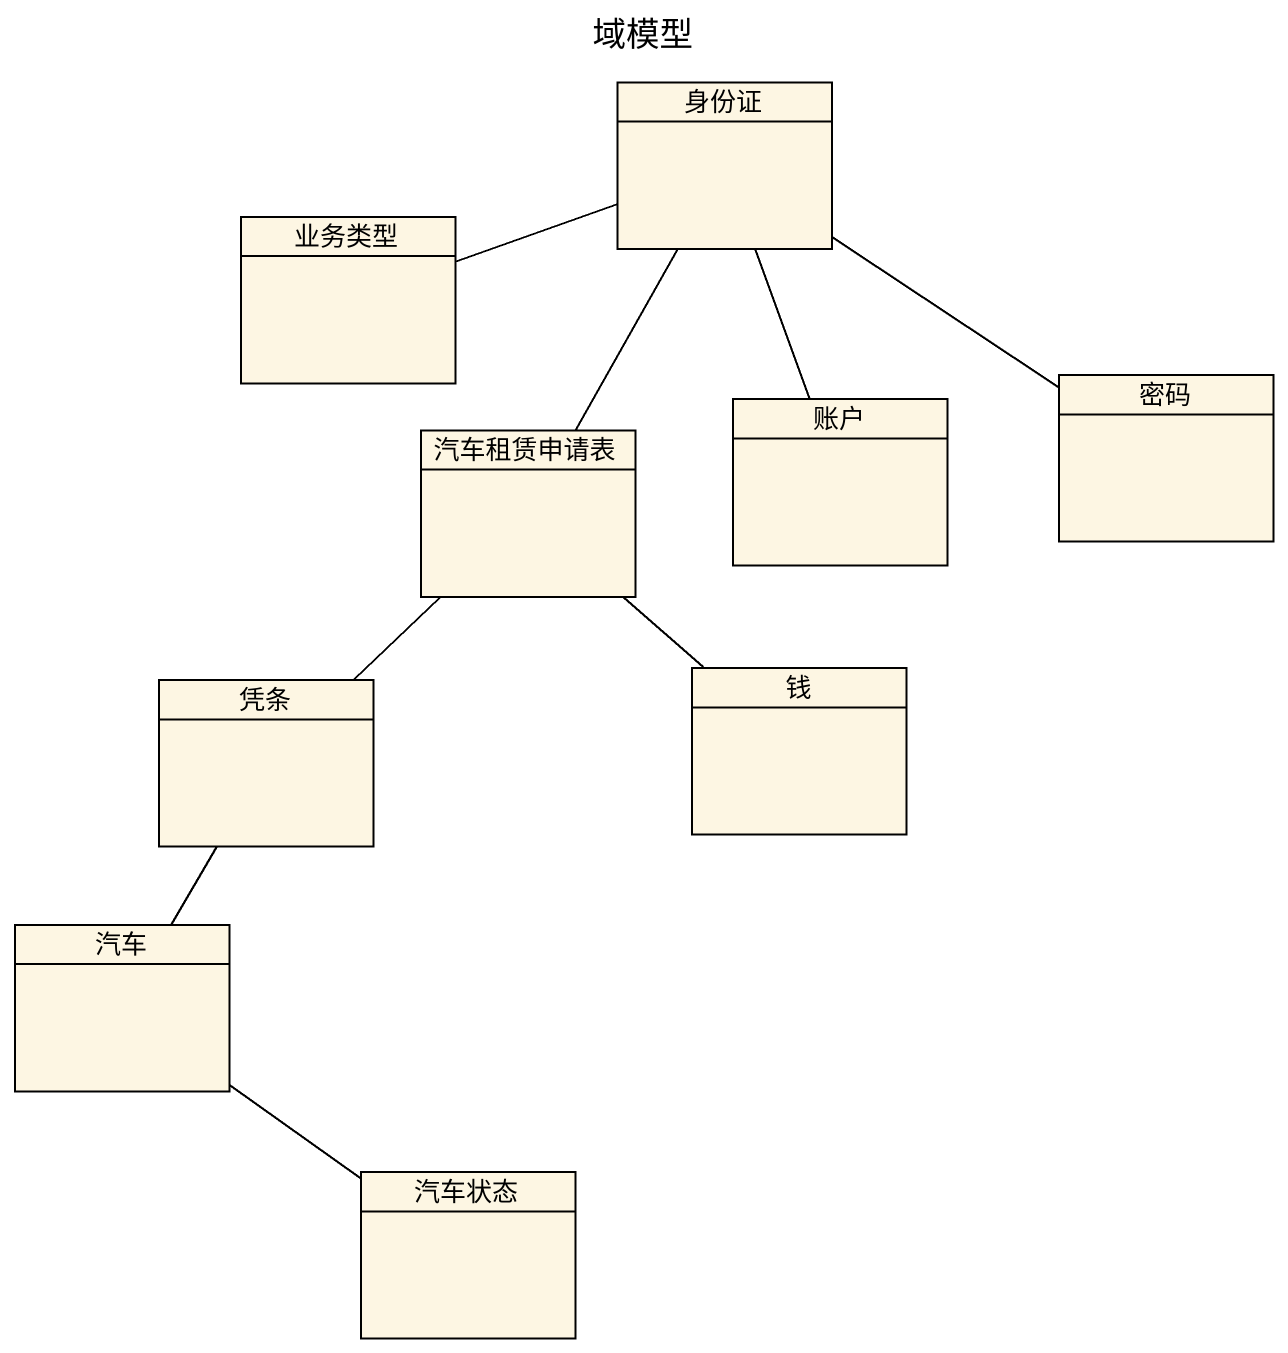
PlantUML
@startuml
title 域模型
hide circle
hide empty members
class 身份证
class 业务类型
class 汽车租赁申请表
class 账户
class 密码
class 钱
class 凭条
class 汽车
class 汽车状态
身份证 -- 汽车租赁申请表
身份证 -- 账户
身份证 -- 密码
业务类型 -right- 身份证
钱 -up- 汽车租赁申请表
凭条 -up- 汽车租赁申请表
汽车 -up- 凭条
汽车 -- 汽车状态
@enduml
